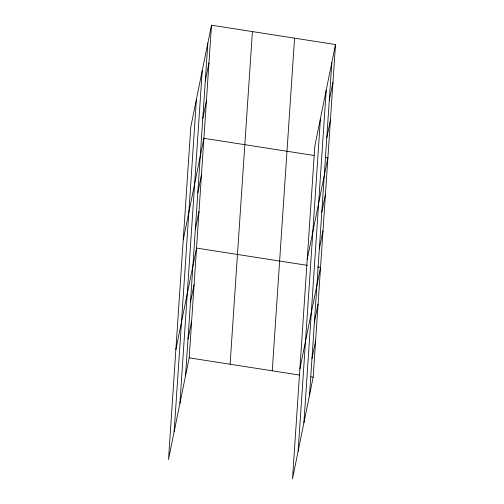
<?xml version="1.0" encoding="UTF-8"?>
<svg xmlns="http://www.w3.org/2000/svg" width="504" height="504" viewBox="0 0 504 504"><rect width="100%" height="100%" fill="white"/><g stroke="black" fill="none" stroke-linecap="round" stroke-linejoin="round"><path stroke-width="0.76" d="M174.126 431.865L196.434 99.212M179.909 403.433L202.217 70.781M185.522 375.839L207.837 43.18M211.491 25.2L190.821 126.806L168.506 459.459L189.183 357.853L211.491 25.2L335.494 44.541L313.179 377.194L292.509 478.8L314.817 146.147L335.494 44.541M230.101 364.234L252.409 31.582M272.261 370.812L294.569 38.159M298.122 451.206L320.437 118.547M303.906 422.774L326.22 90.115M309.519 395.174L331.834 62.521M205.304 80.886L208.965 62.899M202.778 118.585L206.438 100.605M183.236 239.91L203.906 138.304L314.011 155.471M197.795 192.874L201.455 174.894M195.338 229.471L198.998 211.485M175.871 349.688L196.541 248.081L307.415 265.369M190.43 302.652L194.09 284.672M187.973 339.242L191.633 321.262M329.307 100.22L332.961 82.24M326.775 137.92L330.435 119.939M307.232 259.251L327.909 157.639L325.59 157.28M321.791 212.216L325.452 194.235M319.341 248.806L322.995 230.826M299.867 369.022L320.544 267.416L317.457 266.937M314.427 321.993L318.087 304.007M311.976 358.583L315.636 340.603M189.183 357.853L299.281 375.026M310.861 376.828L313.179 377.194"/></g></svg>
